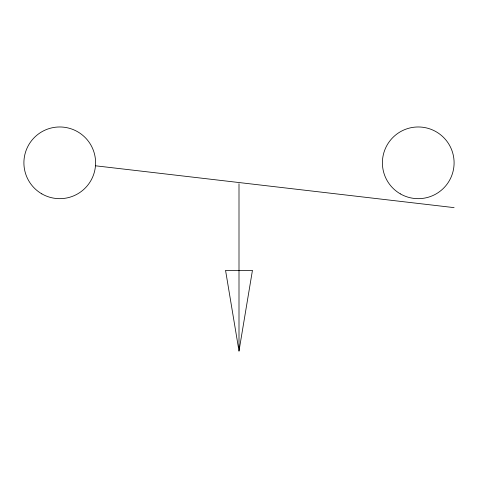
<?xml version="1.0" encoding="UTF-8"?>
<svg xmlns="http://www.w3.org/2000/svg" width="478" height="478" viewBox="0 0 478 478"><rect width="100%" height="100%" fill="white"/><g stroke="black" fill="none" stroke-linecap="round" stroke-linejoin="round"><path stroke-width="0.72" d="M239 351.031L252.444 270.369L225.556 270.369L239 351.031L239 183.731M95.6 165.806L454.1 207.631M400.325 193.865A35.85 35.85 0 0 0 454.1 162.819A35.85 35.85 0 0 0 400.325 131.773A35.85 35.85 0 0 0 400.325 193.865M41.825 193.865A35.85 35.85 0 0 0 95.6 162.819A35.85 35.85 0 0 0 41.825 131.773A35.85 35.85 0 0 0 41.825 193.865"/></g></svg>
